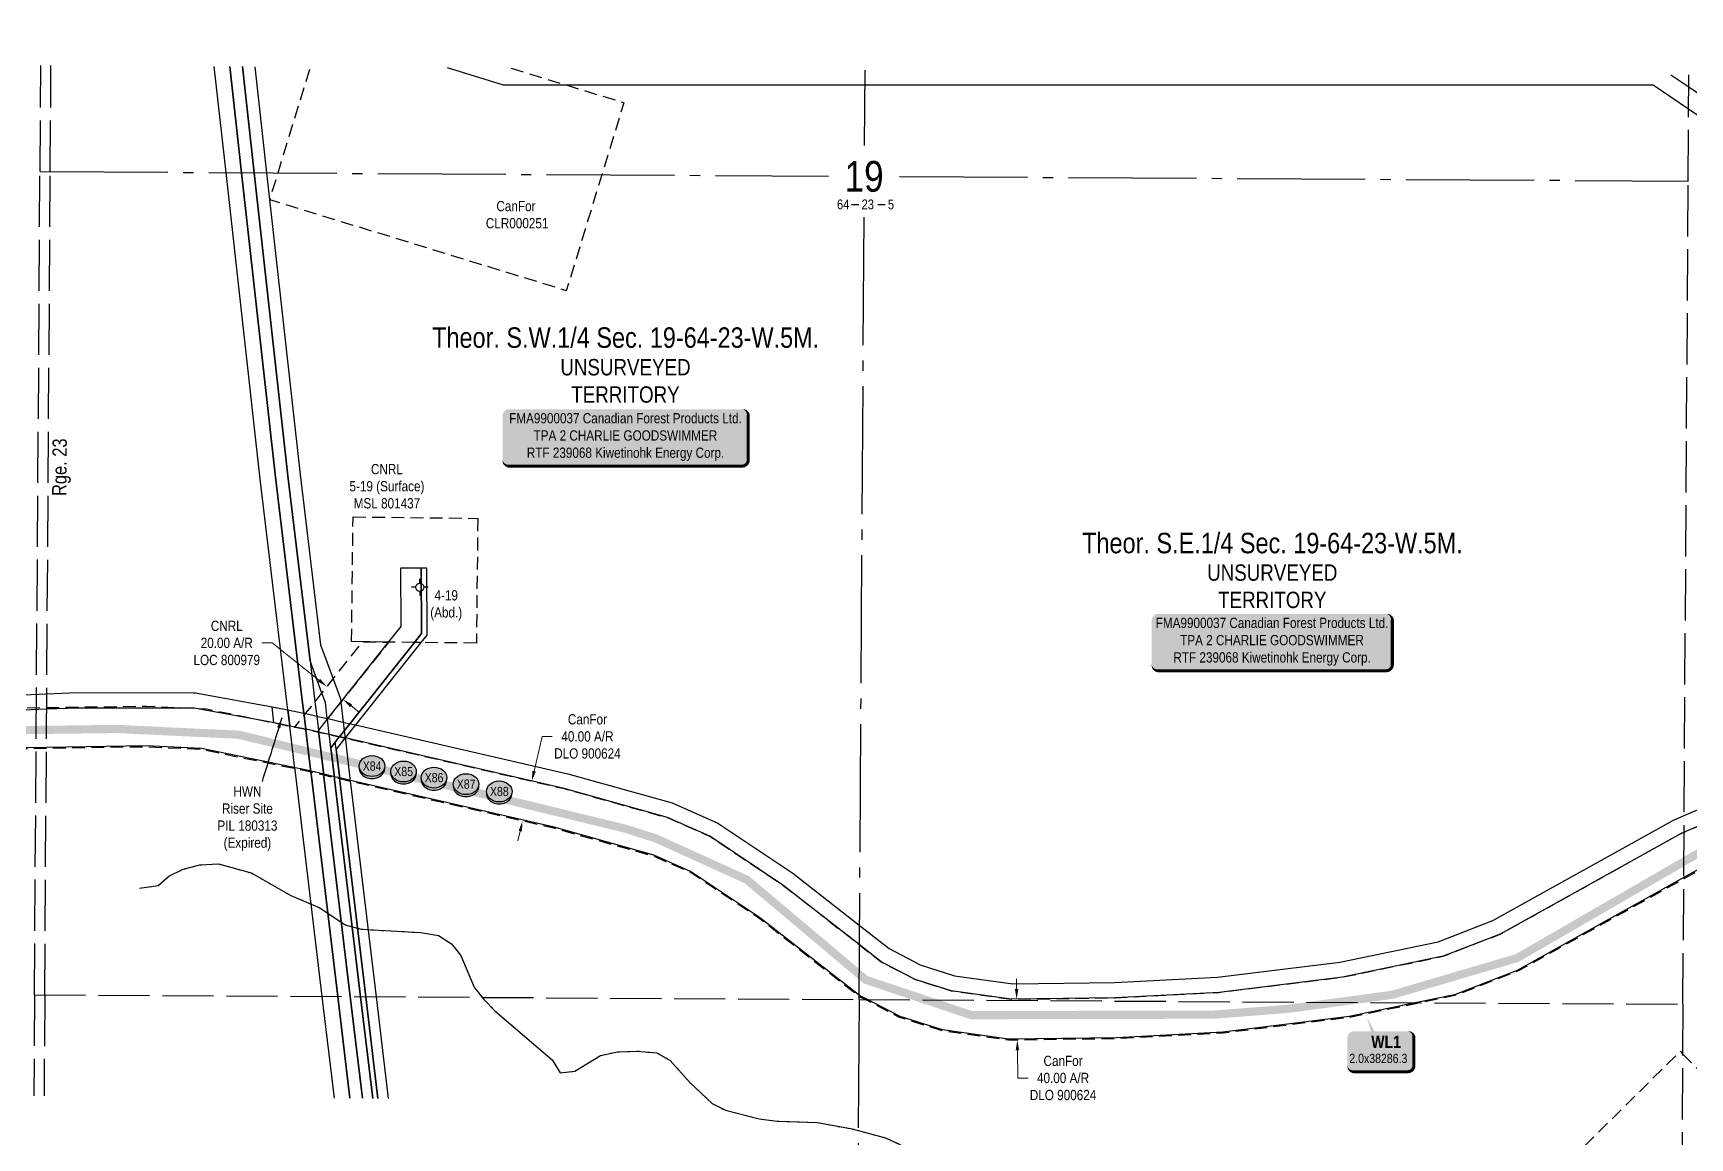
# Model space of a CAD drawing. Extents: x 456630 to 490274, y 6043290 to 6049977.
# Drawn here: x 468955 to 470573, y 6044143 to 6045222 of the extents above; entities that cross this region are included whole.
import ezdxf
from ezdxf.enums import TextEntityAlignment as Align

# ---------------------------------------------------------------- set-up
doc = ezdxf.new("R2010")
doc.units = 0
doc.header["$LTSCALE"] = 5
doc.header["$PDMODE"] = 35
doc.header["$PDSIZE"] = 5
for name, pattern in [('foc-ACCESSROAD', [3.75, 2.5, -1.25]), ('foc-QUARTERLINE', [33, 25, -3, 2, -3]), ('foc-UNSURVEYED', [12.5, 10, -2.5]), ('foc-WHEELTRACKS', [2, 0.4, -1.6])]:
    doc.linetypes.add(name, pattern=pattern)
doc.layers.get('Defpoints').update_dxf_attribs({"color": 9})
for name, color, linetype in [('10', 1, 'Continuous'), ('9', 3, 'Continuous'), ('AS-ROADS', 254, 'Continuous'), ('C-SYMBOL', 7, 'Continuous'), ('CG-NOTES', 7, 'Continuous'), ('D-TXT', 6, 'Continuous'), ('F-AR', 190, 'foc-ACCESSROAD'), ('F-RW', 190, 'Continuous'), ('F-WS', 190, 'foc-ACCESSROAD'), ('F-WS-S', 190, 'Continuous'), ('L-QSEC', 8, 'foc-QUARTERLINE'), ('L-SECLBL', 7, 'Continuous'), ('L-UNS-T', 3, 'Continuous'), ('L-USEC', 7, 'foc-UNSURVEYED'), ('P-CROSSINGS', 250, 'Continuous'), ('P-PROPOSED', 10, 'Continuous'), ('T-WATER-P3', 160, 'foc-WHEELTRACKS')]:
    doc.layers.add(name, color=color, linetype=linetype)
for name, color, linetype, lineweight in [('F-AR-T', 190, 'Continuous', 9), ('F-EZE-T', 190, 'Continuous', 9), ('F-WS-T', 190, 'Continuous', 9)]:
    doc.layers.add(name, color=color, linetype=linetype, lineweight=lineweight)
doc.styles.add('175L', font='ARIALN.TTF', dxfattribs={"height": 20})
doc.styles.add('80', font='ARIALN.TTF', dxfattribs={"height": 10})
doc.styles.add('80CG', font='ARIALN.TTF', dxfattribs={"height": 10})
doc.styles.add('80L', font='ARIALN.TTF', dxfattribs={"height": 10})
doc.styles.add('BOLD', font='ARIALNB.TTF')
doc.styles.add('Crossing', font='ARIALN.TTF', dxfattribs={"height": 10})
doc.styles.add('foc-LtypeFont', font='ARIALN.TTF', dxfattribs={"height": 7.35})
doc.styles.add('SIMPLEX', font='ARIALN.TTF')
doc.linetypes.add('foc-TOPO-flowdirection-NOLINE', pattern='A,0,[">",foc-LtypeFont,S=0.3,R=0,X=0,Y=-0.945],-20,[">",foc-LtypeFont,S=0.3,R=0,X=0,Y=-0.945],0', length=20)
doc.dimstyles.new('Compass 5 000', dxfattribs={"dimscale": 5, "dimtxt": 9, "dimasz": 2, "dimexe": 0.2, "dimexo": 0.0625, "dimgap": 0.5, "dimtad": 0, "dimtih": 1, "dimtoh": 1, "dimzin": 0, "dimdsep": 46, "dimtxsty": '80CG', "dimcen": 0.1, "dimse1": 1, "dimse2": 1, "dimclrd": 256, "dimclrt": 256, "dimaunit": 1, "dimadec": 4, "dimazin": 0, "dimtfac": 0.06, "dimtofl": 0, "dimtmove": 0, "dimatfit": 1, "dimfxl": 0.2, "dimtolj": 1, "dimtzin": 0, "dimlwd": -1, "dimarcsym": 0})

# ---------------------------------------------------------------- blocks, each defined once
blk = doc.blocks.new('L-SECLBL')
at = {"layer": '9', "color": 7}
for p, q in [((-5.1, -27.8), (-12.3, -27.8)), ((20.7, -27.8), (13.5, -27.8))]:
    blk.add_line(p, q, dxfattribs=at)
at = {"layer": '10', "color": 2, "style": 'SIMPLEX'}
blk.add_attdef('SEC', text='', height=30, dxfattribs=at).set_placement((0, 0), align=Align.MIDDLE)
at = {"layer": '10', "color": 5, "style": '80L'}
blk.add_attdef('TWP', text='', height=9.5, dxfattribs=at).set_placement((-14.4, -27.4), align=Align.MIDDLE_RIGHT)
blk.add_attdef('RGE', text='', height=9.5, dxfattribs=at).set_placement((3.6, -27.4), align=Align.MIDDLE_CENTER)
blk.add_attdef('MER', text='', height=9.5, dxfattribs=at).set_placement((23.2, -27.4), align=Align.MIDDLE_LEFT)
blk = doc.blocks.new('*D814')
at = {"layer": 'Defpoints', "color": 0, "transparency": 16777216}
for p in [(469933.6, 6044278.4), (469916.1, 6044238.1), (469934.1, 6044238.4)]:
    blk.add_point(p, dxfattribs=at)
at = {"layer": 'F-AR-T', "transparency": 16777216}
for p, q in [((469915.4, 6044288.1), (469915.2, 6044298.1)), ((469916.2, 6044228.1), (469916.6, 6044201.1)), ((469916.6, 6044201.1), (469926.6, 6044201.1))]:
    blk.add_line(p, q, dxfattribs=at)
for points in [[(469917.1, 6044288.1), (469913.7, 6044288.1), (469915.5, 6044278.1)], [(469917.9, 6044228.2), (469914.5, 6044228.1), (469916.1, 6044238.1)]]:
    blk.add_solid(points, dxfattribs=at)
at = {"layer": 'F-AR-T', "transparency": 16777216, "insert": (469960.8, 6044201.1), "char_height": 10, "attachment_point": 5, "style": '80CG'}
blk.add_mtext('\\A1;CanFor\\P40.00 A/R\\PDLO 900624', dxfattribs=at)
blk = doc.blocks.new('*D834')
at = {"layer": 'Defpoints', "color": 0, "transparency": 16777216}
for p in [(469241.7, 6044583.3), (469245.8, 6044588.5), (469261.4, 6044576.1)]:
    blk.add_point(p, dxfattribs=at)
at = {"layer": 'F-AR-T', "transparency": 16777216}
for p, q in [((469188, 6044626), (469178, 6044626)), ((469233.8, 6044589.6), (469188, 6044626)), ((469265.1, 6044564.7), (469273, 6044558.4))]:
    blk.add_line(p, q, dxfattribs=at)
for points in [[(469234.9, 6044590.9), (469232.8, 6044588.3), (469241.7, 6044583.3)], [(469266.2, 6044566), (469264.1, 6044563.4), (469257.3, 6044570.9)]]:
    blk.add_solid(points, dxfattribs=at)
at = {"layer": 'F-AR-T', "transparency": 16777216, "insert": (469143.7, 6044626), "char_height": 10, "attachment_point": 5, "style": '80CG'}
blk.add_mtext('\\A1;CNRL\\P20.00 A/R\\PLOC 800979', dxfattribs=at)
blk = doc.blocks.new('*D857')
at = {"layer": 'Defpoints', "color": 0, "transparency": 16777216}
for p in [(469441.7, 6044491), (469448.6, 6044489.5), (469439.6, 6044450.5)]:
    blk.add_point(p, dxfattribs=at)
at = {"layer": 'F-AR-T', "transparency": 16777216}
for p, q in [((469444, 6044500.8), (469451.8, 6044534.7)), ((469451.8, 6044534.7), (469461.8, 6044534.7)), ((469430.5, 6044442.3), (469428.2, 6044432.6))]:
    blk.add_line(p, q, dxfattribs=at)
for points in [[(469442.4, 6044501.2), (469445.6, 6044500.4), (469441.7, 6044491)], [(469428.9, 6044442.7), (469432.1, 6044441.9), (469432.7, 6044452.1)]]:
    blk.add_solid(points, dxfattribs=at)
at = {"layer": 'F-AR-T', "transparency": 16777216, "insert": (469496.1, 6044534.7), "char_height": 10, "attachment_point": 5, "style": '80CG'}
blk.add_mtext('\\A1;CanFor\\P40.00 A/R\\PDLO 900624', dxfattribs=at)
blk = doc.blocks.new('*U531')
h = blk.add_hatch(color=255)
edge = h.paths.add_edge_path()
edge.add_line((-114, -28.5), (114, -28.5))
edge.add_arc((114, -22.5), 6, 270, 360)
edge.add_line((120, -22.5), (120, 21))
edge.add_arc((114, 21), 6, 0, 90)
edge.add_line((114, 27), (-114, 27))
edge.add_arc((-114, 21), 6, 90, 180)
edge.add_line((-120, 21), (-120, -22.5))
edge.add_arc((-114, -22.5), 6, 180, 270)
at = {"color": 44, "flags": 128}
blk.add_lwpolyline([(-114, -28.5, 3, 3, 0), (114, -28.5, 3, 3, 0.414214), (120, -22.5, 3, 3, 0), (120, 21, 3, 0, 0.414214), (114, 27, 0, 0, 0), (-114, 27, 0, 0, 0.414214), (-120, 21, 0, 0, 0), (-120, -22.5, 0, 3, 0.414214)], format="xyseb", close=True, dxfattribs=at)
at = {"color": 44, "style": '80'}
blk.add_attdef('ENTER_TEXT_001', (-36, -5), '', height=10, dxfattribs=at)
blk = doc.blocks.new('*U360')
h = blk.add_hatch(color=255)
edge = h.paths.add_edge_path()
edge.add_line((-111.5, -28.5), (111.5, -28.5))
edge.add_arc((111.5, -22.5), 6, 270, 360)
edge.add_line((117.5, -22.5), (117.5, 21))
edge.add_arc((111.5, 21), 6, 0, 90)
edge.add_line((111.5, 27), (-111.5, 27))
edge.add_arc((-111.5, 21), 6, 90, 180)
edge.add_line((-117.5, 21), (-117.5, -22.5))
edge.add_arc((-111.5, -22.5), 6, 180, 270)
at = {"color": 44, "flags": 128}
blk.add_lwpolyline([(-111.5, -28.5, 3, 3, 0), (111.5, -28.5, 3, 3, 0.414214), (117.5, -22.5, 3, 3, 0), (117.5, 21, 3, 0, 0.414214), (111.5, 27, 0, 0, 0), (-111.5, 27, 0, 0, 0.414214), (-117.5, 21, 0, 0, 0), (-117.5, -22.5, 0, 3, 0.414214)], format="xyseb", close=True, dxfattribs=at)
at = {"color": 44, "style": '80'}
blk.add_attdef('ENTER_TEXT_001', (-36, -5), '', height=10, dxfattribs=at)
blk = doc.blocks.new('GABD')
for p, q in [((-0.81, 0), (-1.62, 0)), ((0, 0.81), (0, 1.62)), ((1.62, 0), (0.81, 0)), ((0, -0.81), (0, -1.62))]:
    blk.add_line(p, q)
blk.add_circle((0, 0), 0.8)
blk = doc.blocks.new('xing2')
h = blk.add_hatch(color=50)
h.dxf.hatch_style = 1
edge = h.paths.add_edge_path()
edge.add_ellipse((0, 0), major_axis=(-12.5, 0), ratio=0.816297, start_angle=0, end_angle=360)
h = blk.add_hatch(color=250)
h.dxf.hatch_style = 1
edge = h.paths.add_edge_path()
edge.add_ellipse((0, -2), major_axis=(-12.5, 0), ratio=0.816297, start_angle=0, end_angle=180)
edge.add_line((12.5, -2), (12.5, 0))
edge.add_ellipse((0, 0), major_axis=(-12.5, 0), ratio=0.816297, start_angle=0, end_angle=180, ccw=False)
edge.add_line((-12.5, 0), (-12.5, -2))
at = {"color": 250}
blk.add_ellipse((0, 0), major_axis=(-12.5, 0), ratio=0.816297, dxfattribs=at)
blk.add_ellipse((0, -2), major_axis=(-12.5, 0), ratio=0.816297, start_param=0, end_param=3.141593, dxfattribs=at)
at = {"color": 250, "style": 'Crossing'}
blk.add_attdef('CROSSING', text='', height=9, dxfattribs=at).set_placement((0.1, 0), align=Align.MIDDLE_CENTER)
at = {"color": 250, "style": 'Crossing', "flags": 1}
for tag, p in [('OWNER', (0.1, -12.5)), ('DESCRIPTION', (0.1, -25.8)), ('LOCATION', (0.1, -39.3)), ('DWG_REF', (0.1, -52.8))]:
    blk.add_attdef(tag, text='', height=9, dxfattribs=at).set_placement(p, align=Align.MIDDLE_CENTER)
blk = doc.blocks.new('*U1007')
h = blk.add_hatch(color=254)
edge = h.paths.add_edge_path()
edge.add_line((-26.5, -21), (26.5, -21))
edge.add_arc((26.5, -15), 6, 270, 360)
edge.add_line((32.5, -15), (32.5, 12.5))
edge.add_arc((26.5, 12.5), 6, 0, 90)
edge.add_line((26.5, 18.5), (-26.5, 18.5))
edge.add_arc((-26.5, 12.5), 6, 90, 180)
edge.add_line((-32.5, 12.5), (-32.5, -15))
edge.add_arc((-26.5, -15), 6, 180, 270)
at = {"color": 1, "true_color": 0xff1414, "flags": 128}
blk.add_lwpolyline([(-13.6, 32.1, 0, 7.5, 0), (0, 0, 0, 0, 0)], format="xyseb", dxfattribs=at)
blk.add_lwpolyline([(-26.5, -21, 3, 3, 0), (26.5, -21, 3, 3, 0.414214), (32.5, -15, 3, 3, 0), (32.5, 12.5, 3, 0, 0.414214), (26.5, 18.5, 0, 0, 0), (-26.5, 18.5, 0, 0, 0.414214), (-32.5, 12.5, 0, 0, 0), (-32.5, -15, 0, 3, 0.414214)], format="xyseb", close=True, dxfattribs=at)
at = {"color": 1, "true_color": 0xff1414}
for tag, p, height, style in [('TEMP_AREA_W1_001', (-9.2, 2.2), 12, 'BOLD'), ('ENTER_TEXT_001', (-30.7, -12.5), 9, '80')]:
    blk.add_attdef(tag, p, '', height=height, dxfattribs=dict(at, style=style))

msp = doc.modelspace()

# ---------------------------------------------------------------- linework, layer by layer
at = {"layer": 'AS-ROADS', "const_width": 7.996, "flags": 128}
msp.add_lwpolyline([(470608.339, 6044436.138), (470404.641, 6044318.366), (470282.36, 6044282.357), (470180.882, 6044268.663), (470108.042, 6044263.005), (469871.091, 6044262.498), (469768.091, 6044296.986), (469651.797, 6044394.788), (469562.8, 6044435.167), (469532.669, 6044444.741), (469155.637, 6044536.338), (469036.799, 6044542.015), (468747.263, 6044538.442)], dxfattribs=at)
at = {"layer": 'F-AR', "flags": 128}
for points in [[(478621.092, 6044349.548), (478478.515, 6044363.881), (478362.746, 6044384.204), (478329.93, 6044393.425), (478107.278, 6044479.607), (477916.36, 6044502.989), (477879.686, 6044507.481), (477818.736, 6044509.606), (477627.445, 6044505.431), (477472.128, 6044475.453), (477414.554, 6044474.469), (477344.675, 6044476.632), (477197.349, 6044487.875), (477177.416, 6044489.398), (477120.943, 6044493.726), (477090.794, 6044496.03), (477067.347, 6044497.821), (476931.804, 6044495.787), (476285.568, 6044514.147), (476263.594, 6044514.766), (476253.598, 6044515.055), (476184.533, 6044517.017), (476151.845, 6044514.824), (476146.858, 6044514.49), (476133.208, 6044513.574), (476032.723, 6044506.833), (476002.368, 6044496.973), (475983.233, 6044490.758), (475756.223, 6044417.027), (475665.822, 6044401.547), (475592.499, 6044401.002), (475492.596, 6044419.69), (475489.812, 6044420.937), (475459.723, 6044434.418), (475385.845, 6044467.518), (475271.835, 6044507.952), (475190.53, 6044519.565), (475140.274, 6044518.931), (475123.457, 6044518.717), (475120.03, 6044518.675), (475108.666, 6044518.532), (475103.701, 6044518.543), (475089.357, 6044518.611), (475078.177, 6044518.725), (474654.872, 6044522.958), (474420.659, 6044525.299), (474404.494, 6044525.461), (474228.105, 6044527.225), (473859.629, 6044527.002), (473829.468, 6044526.985), (473739.445, 6044526.93), (473720.786, 6044536.956), (473719.059, 6044536.956), (473596.1, 6044536.874), (473588.093, 6044536.868), (473585.267, 6044536.868), (473581.884, 6044536.866), (473566.879, 6044536.852), (473563.055, 6044536.854), (473425.64, 6044536.767), (473410.666, 6044536.758), (473382.176, 6044536.74), (473372.132, 6044536.733), (473362.277, 6044536.728), (473359.16, 6044536.728), (473349.102, 6044536.722), (473339.053, 6044536.715), (473318.775, 6044536.701), (473318.764, 6044550.183), (473318.752, 6044565.176), (473318.75, 6044567.17), (473329.585, 6044567.198), (473339.869, 6044567.203), (473349.892, 6044567.207), (473359.14, 6044567.218), (473359.95, 6044567.212), (473369.177, 6044567.168), (473379.225, 6044567.088), (473410.859, 6044566.901), (473425.846, 6044566.814), (473665.393, 6044566.908), (473426.485, 6044696.165), (473289.622, 6044724.346), (473288.427, 6044724.515), (473210.676, 6044704.54), (473031.893, 6044660.163), (473024.953, 6044658.567), (472896.224, 6044628.965), (472858.059, 6044617.316), (472853.502, 6044615.613), (472799.801, 6044595.556), (472763.998, 6044582.181), (472722.826, 6044566.804), (472719.17, 6044565.438), (472707.863, 6044561.214), (472689.153, 6044554.226), (472665.057, 6044545.227), (472628.903, 6044531.724), (472622.464, 6044529.33), (472337.632, 6044423.424), (472243.934, 6044388.101), (472228.075, 6044382.397), (472215.784, 6044377.976), (472197.824, 6044367.249), (472195.137, 6044365.643), (472156.147, 6044336.06), (472073.668, 6044264.387), (472012.425, 6044211.174), (471969.911, 6044184.607), (471914.649, 6044164.876), (471875.631, 6044161.023), (471870.489, 6044161.338), (471857.944, 6044162.12), (471839.134, 6044163.287), (471817.001, 6044164.671), (471676.473, 6044189.196), (471576.039, 6044212.169), (471513.903, 6044225.637), (471473.237, 6044240.445), (471435.463, 6044260.451), (471423.705, 6044268.148), (471400.932, 6044283.057), (471392.026, 6044291.315), (471266.427, 6044407.775), (471220.721, 6044445.167), (471187.953, 6044463.844), (471159.329, 6044474.129), (471122.93, 6044479.892), (471084.276, 6044480.193), (471024.179, 6044475.755), (470885.747, 6044460.646), (470874.126, 6044459.378), (470870.332, 6044458.956), (470866.419, 6044458.537), (470859.639, 6044457.797), (470839.406, 6044455.589), (470835.169, 6044455.385), (470824.936, 6044454.892), (470733.186, 6044450.467), (470694.91, 6044444.812), (470638.253, 6044428.04), (470597.494, 6044410.56), (470582.407, 6044404.089), (470567.239, 6044395.65), (470404.895, 6044305.322), (470343.586, 6044281.532), (470309.959, 6044274.564), (470240.495, 6044260.191), (470116.886, 6044244.869), (470012.927, 6044239.452), (469907.579, 6044238.011), (469842.717, 6044247.2), (469801.151, 6044260.282), (469767.298, 6044277.711), (469761.483, 6044280.705), (469761.163, 6044280.955), (469663.716, 6044357.192), (469596.473, 6044402.055), (469560.782, 6044417.701), (469463.401, 6044444.996), (469264.418, 6044490.822), (469254.03, 6044493.215), (469248.854, 6044494.407), (469238.502, 6044496.792), (469225.881, 6044499.699), (469217.246, 6044501.688), (469210.365, 6044503.096), (469194.876, 6044506.267), (469118.949, 6044521.806), (469065.086, 6044524.419), (468967.494, 6044522.957), (468937.332, 6044522.505), (468803.481, 6044520.499), (468504.324, 6044520.1), (468496.272, 6044520.09), (468481.174, 6044520.068), (468431.092, 6044520.003), (468302.71, 6044520.134), (468205.609, 6044517.541), (468195.361, 6044517.267), (468191.263, 6044517.158), (468175.739, 6044516.743), (468171.331, 6044516.492), (468168.252, 6044516.316), (468161.337, 6044516.01), (468131.964, 6044514.247), (468097.387, 6044512.275), (468061.947, 6044510.253), (468050.316, 6044509.59), (467979.021, 6044505.524), (467935.344, 6044506.423), (467891.837, 6044512.105), (467830.683, 6044531.542), (467773.431, 6044560.832), (467719.513, 6044596.312), (467712.92, 6044600.648), (467710.283, 6044602.385), (467695.329, 6044612.223), (467339.048, 6044846.69), (467309.027, 6044866.446), (467064.989, 6045027.043), (466952.716, 6045102.247), (466572.241, 6045357.139), (466507.607, 6045398.502), (466331.346, 6045511.299), (466278.656, 6045536.106), (466222.446, 6045553.646), (466103.725, 6045576.987), (465963.32, 6045599.278), (465882.57, 6045605.772), (465714.057, 6045611.446), (465683.904, 6045612.462), (465583.938, 6045615.831), (465572.855, 6045616.202), (465522.515, 6045616.962), (464878.86, 6045626.698), (464515.072, 6045632.199), (464083.839, 6045636.725), (464053.681, 6045637.041), (463317.021, 6045644.773), (463248.594, 6045645.864), (462453.591, 6045658.536), (462442.182, 6045658.718), (462423.435, 6045659.064), (461913.94, 6045668.471), (461810.044, 6045675.483), (461618.706, 6045709.221), (461526.237, 6045725.525), (461466.342, 6045739.834), (461409.108, 6045767.309), (461352.309, 6045802.76), (461318.979, 6045829.528), (461231.779, 6045914.809), (461190.519, 6045951.291), (461156.109, 6045981.721), (461099.872, 6046031.463), (461077.963, 6046047.301), (461026.312, 6046078.007), (460898.663, 6046141.95), (460827.602, 6046175.645), (460807.496, 6046185.179), (460797.552, 6046188.691), (460249.033, 6046382.434), (460148.582, 6046414.806), (460099.588, 6046423.64), (460050.359, 6046428.709), (459994.562, 6046429.056), (459773.875, 6046430.428), (459729.022, 6046432.585), (459685.854, 6046444.031), (459646.574, 6046465.313), (459625.177, 6046483.098), (459622.176, 6046485.592), (459611.502, 6046494.361), (459606.812, 6046498.362), (459607.56, 6046498.982), (459622.127, 6046511.008), (459637.195, 6046525.102), (459641.888, 6046521.194), (459652.559, 6046512.324), (459655.336, 6046510.016), (459669.091, 6046498.583), (459700.708, 6046481.454), (459707.368, 6046479.688), (459735.175, 6046472.34), (459774.96, 6046470.4), (459823.646, 6046470.097), (459925.381, 6046469.465), (459932.458, 6046469.421), (459936.768, 6046469.394), (459942.957, 6046469.356), (459994.91, 6046469.033), (460052.536, 6046468.675), (460105.19, 6046463.254), (460157.155, 6046453.884), (460158.304, 6046453.677), (460261.824, 6046420.316), (460797.913, 6046230.963), (460822.759, 6046222.187), (460827.977, 6046219.713), (460916.183, 6046177.888), (461045.505, 6046113.108), (461099.932, 6046080.751), (461124.886, 6046062.712), (461216.997, 6045981.245), (461251.406, 6045950.816), (461259.016, 6045944.093), (461345.536, 6045859.476), (461375.492, 6045835.418), (461428.401, 6045802.394), (461479.79, 6045777.726), (461534.36, 6045764.688), (461619.044, 6045749.756), (461814.875, 6045715.227), (461915.656, 6045708.426), (462423.761, 6045699.044), (462442.87, 6045698.692), (462453.917, 6045698.515), (463248.913, 6045685.843), (463317.549, 6045684.749), (463702.444, 6045680.703), (463732.663, 6045680.385), (464053.993, 6045677.019), (464084.151, 6045676.703), (464515.596, 6045672.175), (464879.165, 6045666.676), (465143.009, 6045662.68), (465152.923, 6045662.53), (465153.331, 6045662.524), (465182.584, 6045662.08), (465183.003, 6045662.073), (465573.803, 6045656.171), (465684.201, 6045652.454), (465714.354, 6045651.439), (465884.808, 6045645.7), (465933.897, 6045641.752), (465954.122, 6045640.125), (465968.064, 6045639.004), (466110.718, 6045616.357), (466232.285, 6045592.456), (466293.194, 6045573.45), (466350.716, 6045546.368), (466507.95, 6045445.747), (466594.144, 6045390.588), (466745.816, 6045288.977), (466762.721, 6045277.652), (467025.394, 6045101.681), (467087.104, 6045060.349), (467309.365, 6044914.084), (467339.385, 6044894.327), (467728.301, 6044638.386), (467743.255, 6044628.546), (467745.892, 6044626.81), (467752.485, 6044622.473), (467793.584, 6044595.429), (467845.945, 6044568.641), (467900.55, 6044551.287), (467938.354, 6044546.349), (467978.293, 6044545.527), (468024.119, 6044548.14), (468035.75, 6044548.803), (468071.187, 6044550.825), (468112.757, 6044553.196), (468131.041, 6044554.239), (468132.24, 6044554.307), (468153.563, 6044555.523), (468157.43, 6044555.828), (468161.336, 6044556.263), (468167.473, 6044556.317), (468171.313, 6044556.536), (468174.345, 6044556.709), (468303.293, 6044560.119), (468430.81, 6044559.982), (468465.902, 6044560.029), (468485.905, 6044560.056), (468487.2, 6044560.057), (468502.551, 6044560.077), (468510.737, 6044560.088), (468803.155, 6044560.478), (468937.6, 6044562.493), (468967.763, 6044562.945), (469065.756, 6044564.413), (469123.955, 6044561.589), (469189.86, 6044548.101), (469205.381, 6044544.699), (469210.287, 6044543.92), (469220.837, 6044541.761), (469225.742, 6044540.757), (469232.158, 6044539.28), (469233.443, 6044538.984), (469243.805, 6044536.597), (469253.746, 6044534.307), (469259.321, 6044533.224), (469473.288, 6044483.745), (469574.269, 6044455.441), (469615.74, 6044437.26), (469687.161, 6044389.61), (469761.493, 6044331.457), (469783.141, 6044314.521), (469816.413, 6044297.391), (469851.582, 6044286.323), (469910.125, 6044278.03), (470011.614, 6044279.417), (470113.383, 6044284.719), (470233.973, 6044299.668), (470332.224, 6044320.007), (470387.864, 6044341.598), (470564.763, 6044440.023), (470567.529, 6044441.21), (470597.772, 6044454.18), (470624.653, 6044465.708), (470686.271, 6044483.949), (470729.292, 6044490.305), (470808.667, 6044494.132), (470830.849, 6044495.202), (470836.271, 6044495.464), (470841.127, 6044495.993), (470865.943, 6044498.701), (470872.415, 6044499.407), (470876.603, 6044499.853), (470880.122, 6044500.249), (470892.012, 6044501.546), (470961.785, 6044509.162), (471020.537, 6044515.574), (471082.957, 6044520.184), (471126.231, 6044519.847), (471156.853, 6044514.998), (471169.302, 6044513.026), (471204.737, 6044500.296), (471243.436, 6044478.237), (471292.701, 6044437.934), (471392.362, 6044345.525), (471425.647, 6044314.663), (471455.812, 6044294.914), (471489.51, 6044277.067), (471515.465, 6044267.611), (471525.028, 6044264.134), (471584.217, 6044251.304), (471683.929, 6044228.508), (471687.731, 6044227.838), (471821.254, 6044204.513), (471821.823, 6044204.425), (471834.497, 6044203.636), (471836.144, 6044203.534), (471838.021, 6044203.415), (471849.462, 6044202.702), (471874.97, 6044201.134), (471905.821, 6044204.176), (471952.393, 6044220.804), (471988.57, 6044243.411), (472013.114, 6044264.733), (472130.92, 6044367.104), (472173.652, 6044399.527), (472198.095, 6044412.291), (472228.331, 6044424.911), (472229.428, 6044425.37), (472324.11, 6044461.047), (472388.795, 6044485.098), (472520.129, 6044533.932), (472525.69, 6044535.998), (472542.901, 6044542.398), (472562.284, 6044549.453), (472585.909, 6044558.391), (472592.401, 6044560.623), (472615.177, 6044569.274), (472636.706, 6044577.314), (472672.536, 6044590.696), (472726.218, 6044610.747), (472845.216, 6044655.196), (472885.896, 6044667.613), (473022.597, 6044699.048), (473025.193, 6044699.692), (473200.886, 6044743.302), (473287.425, 6044765.536), (473440.117, 6044734.159), (473749.357, 6044566.947), (473829.694, 6044566.989), (473859.855, 6044567.008), (474228.29, 6044567.23), (474351.252, 6044566), (474378.468, 6044565.729), (474421.057, 6044565.307), (474437.185, 6044565.147), (474655.091, 6044562.999), (475108.206, 6044558.523), (475109.282, 6044558.532), (475128.812, 6044558.79), (475140.12, 6044558.934), (475143.548, 6044558.974), (475192.998, 6044559.606), (475281.483, 6044546.949), (475400.705, 6044504.667), (475459.954, 6044478.12), (475490.043, 6044464.638), (475504.583, 6044458.123), (475596.033, 6044441.011), (475662.25, 6044441.498), (475746.6, 6044455.938), (476025.056, 6044546.381), (476143.581, 6044554.353), (476148.588, 6044554.56), (476183.806, 6044557.031), (476237.789, 6044555.497), (476254.302, 6044555.031), (476261.439, 6044554.83), (476264.299, 6044554.745), (476285.771, 6044554.135), (476932.029, 6044535.774), (477068.574, 6044537.823), (477090.991, 6044536.11), (477121.14, 6044533.807), (477346.82, 6044516.564), (477414.833, 6044514.458), (477467.959, 6044515.367), (477623.19, 6044545.329), (477819.006, 6044549.6), (477882.821, 6044547.375), (477916.551, 6044543.243), (478117.075, 6044518.685), (478342.582, 6044431.397), (478371.608, 6044423.243), (478483.871, 6044403.53), (478621.276, 6044389.711), (478721.231, 6044379.659), (478751.377, 6044376.627), (478768.899, 6044374.865), (478791.642, 6044372.578), (478854.731, 6044366.233), (478874.651, 6044364.23), (478885.291, 6044363.16), (479004.406, 6044356.061), (479140.348, 6044352.497), (479558.865, 6044342.117), (479612.893, 6044340.778), (479672.061, 6044342.524), (479689.77, 6044345.374), (479770.264, 6044365.909), (479813.311, 6044369.957), (480063.807, 6044376.297), (480151.821, 6044376.347), (480182.946, 6044374.913), (480325.53, 6044362.206), (480376.657, 6044355.979), (480406.792, 6044352.31), (480509.807, 6044339.764), (480578.638, 6044322.967), (480600.272, 6044317.688), (480638.741, 6044308.3), (480737.668, 6044288.18), (481062.958, 6044272.039), (481204.483, 6044271.574), (481280.09, 6044271.327), (481364.367, 6044266.574), (481442.53, 6044258.117), (481484.966, 6044250.167), (481555.391, 6044228.185), (481555.91, 6044228.183), (481593.815, 6044206.251), (481646.101, 6044168.302), (481648.653, 6044166.451), (481657.792, 6044158.206), (481696.172, 6044123.583), (481727.64, 6044089.09), (482010.045, 6043739.915), (482028.593, 6043716.982), (482040.023, 6043704.382), (482097.181, 6043641.376), (482115.018, 6043627.031), (482135.339, 6043616.067), (482153.966, 6043609.216), (482229.233, 6043592.415), (482339.45, 6043555.479), (482480.921, 6043467.375), (482499.516, 6043458.773), (482521.342, 6043453.843), (482549.792, 6043450.415), (482586.522, 6043456.583), (482603.961, 6043469.752), (482693.853, 6043494.144), (482723.7, 6043502.26), (482746.685, 6043508.51), (482773.469, 6043515.794), (482828.589, 6043535.772), (482828.476, 6043505.794), (482828.448, 6043498.554), (482828.428, 6043493.191), (482784.747, 6043477.417), (482705.632, 6043455.865), (482621.885, 6043433.129), (482604.906, 6043420.336), (482603.783, 6043419.467), (482550.632, 6043409.949), (482514.823, 6043414.307), (482486.575, 6043420.761), (482461.888, 6043432.13), (482446.114, 6043441.952), (482415.732, 6043460.874), (482322.297, 6043519.062), (482218.497, 6043553.849), (482142.661, 6043570.777), (482118.864, 6043579.529), (482092.814, 6043593.584), (482069.68, 6043612.189), (482039.72, 6043645.214), (482009.729, 6043678.273), (481998.221, 6043690.959), (481697.304, 6044063.024), (481667.948, 6044095.201), (481623.45, 6044135.343), (481572.053, 6044172.647), (481551.532, 6044184.438), (481539.804, 6044191.177), (481488.146, 6044207.295), (481475.299, 6044211.304), (481461.236, 6044213.938), (481436.691, 6044218.537), (481395.239, 6044223.022), (481384.429, 6044224.191), (481381.768, 6044224.479), (481377.255, 6044224.967), (481366.192, 6044226.164), (481361.09, 6044226.716), (481319.661, 6044229.049), (481278.899, 6044231.351), (481204.246, 6044231.596), (481061.901, 6044232.063), (480732.664, 6044248.399), (480629.721, 6044269.348), (480502.626, 6044300.363), (480406.52, 6044312.068), (480376.385, 6044315.738), (480321.338, 6044322.443), (480180.63, 6044334.982), (480151.551, 6044336.383), (480063.699, 6044336.307), (479815.617, 6044330.018), (479777.119, 6044326.397), (479697.904, 6044306.189), (479675.843, 6044302.639), (479612.987, 6044300.784), (479558.639, 6044302.131), (479138.661, 6044312.547), (479002.25, 6044316.139), (478882.489, 6044323.268), (478872.291, 6044324.294), (478852.372, 6044326.296), (478751.193, 6044336.468), (478721.047, 6044339.499)], [(469233.244, 6044540.644), (469232.158, 6044539.28), (469225.742, 6044540.757), (469220.837, 6044541.761), (469210.287, 6044543.92), (469219.231, 6044555.158), (469220.709, 6044557.015), (469226.36, 6044564.115), (469229.897, 6044568.559), (469236.698, 6044577.106), (469239.493, 6044580.619), (469247.614, 6044590.824), (469276.52, 6044627.146), (469301.844, 6044626.845), (469255.144, 6044568.164), (469242.377, 6044552.12), (469242.011, 6044551.66), (469233.244, 6044540.644)]]:
    msp.add_lwpolyline(points, close=True, dxfattribs=at)
at = {"layer": 'F-RW'}
for points in [[(469248.926, 6044181.511), (469237.025, 6044280.758), (469210.482, 6044502.116), (469210.365, 6044503.096), (469205.381, 6044544.699), (469203.474, 6044560.565), (469202.524, 6044568.49), (469176.431, 6044786.094), (469143.096, 6045085.373), (469131.549, 6045189.082)], [(469146.649, 6045188.997), (469158.2, 6045085.285), (469191.333, 6044787.817), (469217.431, 6044570.169), (469218.966, 6044557.371), (469219.231, 6044555.159), (469220.837, 6044541.761), (469220.96, 6044540.735), (469225.881, 6044499.699), (469226.048, 6044498.309), (469252.144, 6044280.67), (469264.048, 6044181.4)], [(469264.048, 6044181.4), (469252.144, 6044280.67), (469226.048, 6044498.309), (469225.881, 6044499.699), (469220.96, 6044540.735), (469220.837, 6044541.761), (469219.231, 6044555.159), (469218.966, 6044557.371), (469217.431, 6044570.169), (469191.333, 6044787.817), (469158.2, 6045085.285), (469146.649, 6045188.997)], [(469291.443, 6044181.199), (469279.535, 6044280.51), (469254.246, 6044491.409), (469254.03, 6044493.215), (469250.547, 6044522.263), (469249.712, 6044529.237), (469245.337, 6044523.74), (469243.983, 6044535.103), (469243.805, 6044536.597), (469242.011, 6044551.66), (469241.945, 6044552.219), (469240.069, 6044567.967), (469236.698, 6044577.106), (469225.102, 6044608.545), (469203.438, 6044789.214), (469170.485, 6045085.213), (469158.94, 6045188.927)], [(469158.94, 6045188.927), (469170.485, 6045085.213), (469203.438, 6044789.214), (469225.102, 6044608.545), (469229.897, 6044568.559), (469231.57, 6044554.6), (469233.244, 6044540.644), (469233.443, 6044538.984), (469233.604, 6044537.643), (469238.502, 6044496.792), (469238.691, 6044495.214), (469264.426, 6044280.598), (469276.331, 6044181.31)], [(469171.021, 6045188.859), (469182.567, 6045085.143), (469215.356, 6044790.652), (469235.345, 6044624.064), (469247.614, 6044590.824), (469254.744, 6044571.509), (469255.144, 6044568.164), (469257.485, 6044548.652), (469258.491, 6044540.269), (469259.321, 6044533.224), (469259.567, 6044531.291), (469264.418, 6044490.822), (469264.653, 6044488.864), (469289.637, 6044280.452), (469301.545, 6044181.124)], [(472229.267, 6044580.935), (472199.104, 6044580.374), (472139.15, 6044579.26), (471393.796, 6044577.415), (470896.462, 6044576.18), (470883.622, 6044576.148), (470881.304, 6044576.143), (470852.826, 6044576.074), (470842.663, 6044576.05), (470824.464, 6044576.005), (470827.099, 6044593.999), (470877.534, 6044939.87), (470676.33, 6045076.519), (470602.053, 6045126.969), (470572.022, 6045147.365), (470537.444, 6045170.849), (469766.985, 6045170.86), (469414.023, 6045170.866), (469359.444, 6045187.79)], [(470554.499, 6045181.011), (470572.16, 6045169.016), (470602.191, 6045148.62), (470708.623, 6045076.331), (470880.43, 6044959.647), (470896.967, 6044948.416), (470845.285, 6044594.031), (470855.448, 6044594.051), (470883.93, 6044594.103), (470886.242, 6044594.108), (470899.05, 6044594.118), (471393.907, 6044595.375), (472139.252, 6044597.249), (472199.212, 6044598.363), (472229.376, 6044598.924)], [(469276.331, 6044181.31), (469264.426, 6044280.598), (469238.691, 6044495.214), (469238.502, 6044496.792), (469233.604, 6044537.643), (469233.443, 6044538.984), (469233.244, 6044540.644), (469242.011, 6044551.66), (469242.377, 6044552.12), (469255.144, 6044568.164), (469301.844, 6044626.845), (469314.075, 6044642.214), (469313.714, 6044699.331), (469333.703, 6044699.455), (469334.11, 6044635.288), (469327.153, 6044626.546), (469263.977, 6044547.162), (469258.491, 6044540.269), (469253.746, 6044534.307), (469252.685, 6044532.975), (469249.712, 6044529.237), (469245.337, 6044523.74), (469248.854, 6044494.407), (469249.062, 6044492.678), (469274.498, 6044280.539), (469286.406, 6044181.236)], [(469286.406, 6044181.236), (469274.498, 6044280.539), (469249.062, 6044492.678), (469248.854, 6044494.407), (469245.337, 6044523.74), (469249.712, 6044529.237), (469252.685, 6044532.975), (469253.746, 6044534.307), (469258.491, 6044540.269), (469263.977, 6044547.162), (469327.153, 6044626.546), (469334.11, 6044635.288), (469333.703, 6044699.455), (469338.7, 6044699.485), (469339.118, 6044633.557), (469333.479, 6044626.471), (469269.377, 6044545.923), (469259.321, 6044533.224), (469258.031, 6044531.667), (469250.547, 6044522.263), (469254.03, 6044493.215), (469254.246, 6044491.409), (469279.535, 6044280.51), (469291.443, 6044181.199)], [(468937.684, 6044574.919), (468967.852, 6044576.202), (468997.822, 6044577.478), (469111.18, 6044577.395), (469113.253, 6044577.16), (469187.987, 6044563.715), (469203.438, 6044560.647), (469205.373, 6044544.75), (469189.859, 6044548.089), (469184.99, 6044549.081), (469112.017, 6044562.168), (469109.952, 6044562.359), (468998.145, 6044562.486), (468967.751, 6044561.192), (468937.583, 6044559.909)], [(470597.772, 6044454.18), (470567.529, 6044441.21), (470564.763, 6044440.023), (470387.864, 6044341.598), (470332.224, 6044320.007), (470233.973, 6044299.668), (470113.383, 6044284.719), (470011.614, 6044279.417), (469910.125, 6044278.03), (469851.582, 6044286.323), (469816.413, 6044297.391), (469783.141, 6044314.521), (469761.493, 6044331.457), (469687.161, 6044389.61), (469615.74, 6044437.26), (469574.269, 6044455.441), (469473.288, 6044483.745), (469259.321, 6044533.224), (469253.746, 6044534.307), (469243.805, 6044536.597), (469233.443, 6044538.984), (469232.158, 6044539.28), (469225.742, 6044540.757), (469220.837, 6044541.761), (469210.287, 6044543.92), (469205.381, 6044544.699), (469189.86, 6044548.101), (469187.987, 6044563.714), (469203.474, 6044560.565), (469218.966, 6044557.371), (469220.709, 6044557.015), (469223.845, 6044556.373), (469231.57, 6044554.6), (469241.945, 6044552.219), (469242.377, 6044552.12), (469257.485, 6044548.652), (469263.977, 6044547.162), (469269.377, 6044545.923), (469476.82, 6044498.322), (469578.92, 6044469.714), (469623.636, 6044450.087), (469696.777, 6044401.134), (469761.617, 6044350.403), (469790.853, 6044327.529), (469821.032, 6044311.722), (469854.894, 6044300.942), (469854.894, 6044300.942), (469911.824, 6044293.012), (470011.271, 6044294.412), (470111.816, 6044299.653), (470231.102, 6044314.391), (470327.185, 6044334.233), (470380.851, 6044354.858), (470557.371, 6044453.067), (470567.633, 6044457.496), (470597.876, 6044470.552)]]:
    msp.add_lwpolyline(points, dxfattribs=at)
at = {"layer": 'F-WS', "flags": 128}
msp.add_lwpolyline([(469421.444, 6045187.438), (469531.711, 6045153.658), (469510.143, 6045083.249), (469475.467, 6044970.062), (469185.728, 6045058.822), (469193.773, 6045085.078), (469225.47, 6045188.55)], dxfattribs=at)
at = {"layer": 'F-WS'}
for points in [[(469388.996, 6044747.725), (469387.565, 6044625.829), (469333.479, 6044626.471), (469327.153, 6044626.546), (469301.844, 6044626.845), (469276.52, 6044627.146), (469265.637, 6044627.275), (469267.067, 6044749.171), (469388.996, 6044747.725)], [(469203.477, 6044560.541), (469205.368, 6044544.771), (469189.86, 6044548.101), (469187.987, 6044563.714), (469203.477, 6044560.541)]]:
    msp.add_lwpolyline(points, close=True, dxfattribs=at)
msp.add_lwpolyline([(470595.169, 6044047.554), (470564.834, 6044017.565), (470562.514, 6044015.272), (470457.169, 6044121.837), (470563.733, 6044227.182), (470566.152, 6044224.736), (470596.104, 6044194.437)], dxfattribs=at)
at = {"layer": 'L-QSEC'}
for p, q in [((469767.081, 6045185.478), (469766.599, 6045111.773)), ((468961.243, 6045086.416), (469731.791, 6045081.973)), ((469801.072, 6045081.574), (470571.575, 6045077.131)), ((469766.141, 6045041.774), (469761.142, 6044277.746)), ((469761.553, 6044277.332), (469756.492, 6043503.685))]:
    msp.add_line(p, q, dxfattribs=at)
at = {"layer": 'L-USEC'}
for p, q in [((468961.243, 6045086.416), (468961.939, 6045190.045)), ((468971.283, 6045086.349), (468971.979, 6045189.988)), ((470571.575, 6045077.131), (470572.236, 6045180.911)), ((468955.838, 6044282.377), (468961.243, 6045086.416)), ((468965.877, 6044282.31), (468971.283, 6045086.348)), ((470566.46, 6044273.099), (470571.575, 6045077.131)), ((468955.838, 6044282.377), (468955.174, 6044183.671)), ((468955.838, 6044282.396), (469761.142, 6044277.746)), ((468965.877, 6044282.31), (468965.214, 6044183.597)), ((469761.142, 6044277.746), (470566.46, 6044273.099)), ((470566.46, 6044273.099), (470561.344, 6043469.066))]:
    msp.add_line(p, q, dxfattribs=at)
at = {"layer": 'P-PROPOSED', "flags": 128}
msp.add_lwpolyline([(470581.966, 6044404.988), (470566.753, 6044396.524), (470404.469, 6044306.229), (470343.302, 6044282.495), (470309.756, 6044275.543), (470240.332, 6044261.178), (470116.799, 6044245.865), (470012.895, 6044240.452), (469907.643, 6044239.012), (469842.939, 6044248.179), (469801.533, 6044261.21), (469767.756, 6044278.6), (469762.024, 6044281.551), (469761.779, 6044281.743), (469664.302, 6044358.003), (469596.955, 6044402.936), (469561.119, 6044418.645), (469463.648, 6044445.965), (469264.643, 6044491.797), (469254.254, 6044494.189), (469249.079, 6044495.382), (469238.726, 6044497.766), (469226.105, 6044500.673), (469217.459, 6044502.665), (469210.566, 6044504.076), (469195.077, 6044507.246), (469119.074, 6044522.801), (469065.103, 6044525.419), (468967.479, 6044523.957), (468937.317, 6044523.505)], dxfattribs=at)
at = {"layer": 'T-WATER-P3'}
msp.add_lwpolyline([(469058.333, 6044386.638), (469076.76, 6044389.077), (469087.246, 6044398.284), (469100.98, 6044404.976), (469117.482, 6044409.272), (469135.732, 6044410.21), (469167.573, 6044401.454), (469206.228, 6044379.507), (469234.535, 6044367.202), (469259.248, 6044350.806), (469275.048, 6044346.517), (469332.875, 6044343.098), (469350.593, 6044340.315), (469363.22, 6044332.118), (469372.431, 6044320.672), (469385.349, 6044289.727), (469394.982, 6044277.743), (469405.754, 6044266.841), (469461.579, 6044218.819), (469469.533, 6044206.17), (469483.759, 6044207.761), (469508.941, 6044223.121), (469525.445, 6044226.757), (469544.716, 6044227.399), (469564.053, 6044225.638), (469576.977, 6044218.282), (469596.6, 6044196.355), (469618.079, 6044176.232), (469630.943, 6044169.716), (469663.924, 6044161.263), (469681.461, 6044158.898), (469721.031, 6044157.541), (469754.727, 6044151.309), (469787.348, 6044142.675), (469801.353, 6044136.283)], dxfattribs=at)
at = {"layer": 'T-WATER-P3', "linetype": 'foc-TOPO-flowdirection-NOLINE', "flags": 128}
msp.add_lwpolyline([(469058.333, 6044386.638), (469076.76, 6044389.077), (469087.246, 6044398.284), (469100.98, 6044404.976), (469117.482, 6044409.272), (469135.732, 6044410.21), (469167.573, 6044401.454), (469206.228, 6044379.507), (469234.535, 6044367.202), (469259.248, 6044350.806), (469275.048, 6044346.517), (469332.875, 6044343.098), (469350.593, 6044340.315), (469363.22, 6044332.118), (469372.431, 6044320.672), (469385.349, 6044289.727), (469394.982, 6044277.743), (469405.754, 6044266.841), (469461.579, 6044218.819), (469469.533, 6044206.17), (469483.759, 6044207.761), (469508.941, 6044223.121), (469525.445, 6044226.757), (469544.716, 6044227.399), (469564.053, 6044225.638), (469576.977, 6044218.282), (469596.6, 6044196.355), (469618.079, 6044176.232), (469630.943, 6044169.716), (469663.924, 6044161.263), (469681.461, 6044158.898), (469721.031, 6044157.541), (469754.727, 6044151.309), (469787.348, 6044142.675), (469801.353, 6044136.283), (469813.319, 6044127.603), (469834.019, 6044107.239), (469861.352, 6044073.502), (469892.585, 6044041.696), (469901.198, 6044029.048), (469912.087, 6044019.408), (469929.09, 6044014.942), (469948.001, 6044015.582), (469965.837, 6044013.939), (470012.107, 6043995.668), (470045.088, 6043987.635), (470083.823, 6043983.034), (470113.633, 6043970.193), (470125.302, 6043961.094), (470143.604, 6043938.383), (470208.458, 6043880.656), (470236.827, 6043867.33), (470273.626, 6043842.678), (470288.65, 6043836.587), (470306.368, 6043833.864), (470320.189, 6043828.49), (470355.972, 6043801.915), (470376.492, 6043781.791), (470406.636, 6043752.802), (470438.417, 6043744.046), (470451.404, 6043736.45), (470460.854, 6043725.966), (470472.217, 6043718.006), (470485.682, 6043711.492), (470529.971, 6043693.939), (470595.565, 6043680.392), (470611.908, 6043675.443), (470703.542, 6043642.624), (470758.359, 6043615.91), (470770.804, 6043608.552), (470778.757, 6043596.384), (470799.034, 6043576.858), (470806.328, 6043563.729), (470834.264, 6043528.973), (470845.273, 6043519.453), (470874.842, 6043506.429), (470915.151, 6043485.857), (470915.758, 6043485.404), (470927.196, 6043476.877), (470965.449, 6043471.508), (470967.285, 6043471.25), (470973.45, 6043470.383)], dxfattribs=at)

# ---------------------------------------------------------------- block references
at = {"layer": 'CG-NOTES', "xscale": 0.9989510452182897, "yscale": 0.9989510452182897, "zscale": 0.9989510452182897}
msp.add_blockref('*U1007', (470271.147, 6044228.238), dxfattribs=at).add_auto_attribs({'TEMP_AREA_W1_001': 'WL1', 'ENTER_TEXT_001': '2.0x38286.3'})
at = {"layer": 'F-EZE-T'}
ref = msp.add_blockref('*U531', (469533.262, 6044827.287), dxfattribs=at)
ref.add_attrib('ENTER_TEXT_001', 'FMA9900037 Canadian Forest Products Ltd.', (469419.595, 6044840.512), dxfattribs={"layer": '0', "color": 44, "height": 10, "style": '80'})
ref.add_attrib('ENTER_TEXT_002', 'TPA 2 CHARLIE GOODSWIMMER', (469443.453, 6044823.668), dxfattribs={"layer": '0', "color": 44, "height": 10, "style": '80'})
ref.add_attrib('ENTER_TEXT_003', 'RTF 239068 Kiwetinohk Energy Corp.', (469436.846, 6044806.824), dxfattribs={"layer": '0', "color": 44, "height": 10, "style": '80'})
ref = msp.add_blockref('*U360', (470164.992, 6044627.388), dxfattribs=at)
ref.add_attrib('ENTER_TEXT_001', 'FMA9900037 Canadian Forest Products Ltd.', (470051.325, 6044640.614), dxfattribs={"layer": '0', "color": 44, "height": 10, "style": '80'})
ref.add_attrib('ENTER_TEXT_002', 'TPA 2 CHARLIE GOODSWIMMER', (470075.183, 6044623.77), dxfattribs={"layer": '0', "color": 44, "height": 10, "style": '80'})
ref.add_attrib('ENTER_TEXT_003', 'RTF 239068 Kiwetinohk Energy Corp.', (470068.576, 6044606.926), dxfattribs={"layer": '0', "color": 44, "height": 10, "style": '80'})
at = {"layer": 'F-WS-S', "xscale": 5, "yscale": 5, "zscale": 5}
msp.add_blockref('GABD', (469332.38, 6044680.395), dxfattribs=at)
at = {"layer": 'L-SECLBL'}
msp.add_blockref('L-SECLBL', (469766.402, 6045081.773), dxfattribs=at).add_auto_attribs({'SEC': '19', 'TWP': '64', 'RGE': '23', 'MER': '5'})
at = {"layer": 'P-CROSSINGS', "color": 6}
for p, values in [((469285.597, 6044505.792), {'CROSSING': 'X84'}), ((469316.412, 6044500.514), {'CROSSING': 'X85'}), ((469346.141, 6044494.454), {'CROSSING': 'X86'}), ((469377.512, 6044488.147), {'CROSSING': 'X87'}), ((469409.914, 6044480.993), {'CROSSING': 'X88'})]:
    msp.add_blockref('xing2', p, dxfattribs=at).add_auto_attribs(values)

# ---------------------------------------------------------------- texts
at = {"layer": 'C-SYMBOL', "color": 3, "style": '175L'}
for s, p in [('Theor. S.W.1/4 Sec. 19-64-23-W.5M.', (469533.452, 6044908.27)), ('Theor. S.E.1/4 Sec. 19-64-23-W.5M.', (470165.344, 6044707.598))]:
    msp.add_text(s, height=20, dxfattribs=at).set_placement(p, align=Align.BOTTOM_CENTER)
at = {"layer": 'D-TXT', "insert": (468973.028, 6044769.642), "char_height": 14, "attachment_point": 1, "rotation": 89.491034, "style": '80L'}
msp.add_mtext_dynamic_manual_height_columns('Rge. 23', width=63.86109, gutter_width=47.5, heights=[0], dxfattribs=at)
at = {"layer": 'F-WS-T', "insert": (469395.747, 6045057.665), "char_height": 10, "attachment_point": 1, "style": '80L'}
msp.add_mtext_dynamic_manual_height_columns('\\pi11.431;CanFor\\P\\pi1.1005;CLR000251', width=60.66617, gutter_width=50, heights=[0], dxfattribs=at)
at = {"layer": 'F-WS-T', "char_height": 10, "attachment_point": 5, "style": '80CG'}
for s, insert, width in [('\\A1;CNRL\\P5-19 (Surface)\\PMSL 801437', (469300.205, 6044779.019), 72.62387), ('\\A1;4-19\\P(Abd.)', (469358.118, 6044662.734), 30.59795), ('\\A1;HWN\\PRiser Site\\PPIL 180313\\P(Expired)', (469163.893, 6044454.472), 72.62387)]:
    msp.add_mtext(s, dxfattribs=dict(at, insert=insert, width=width))
at = {"layer": 'L-UNS-T', "char_height": 16, "attachment_point": 5, "style": '80L'}
for insert in [(469533.262, 6044881.879), (470165.204, 6044681.302)]:
    msp.add_mtext_dynamic_manual_height_columns('UNSURVEYED TERRITORY', width=126.41375, gutter_width=47.5, heights=[0], dxfattribs=dict(at, insert=insert))

# ---------------------------------------------------------------- dimensions: what is measured, and where the dimension line sits
at = {"layer": 'F-AR-T'}
for base, p1, p2, angle, text, picture, middle in [((469241.662, 6044583.345), (469261.436, 6044576.07), (469245.785, 6044588.525), 141.487388, 'CNRL\\P20.00 A/R\\PLOC 800979', '*D834', (469143.689, 6044626.046)), ((469441.741, 6044491.04), (469439.559, 6044450.487), (469448.572, 6044489.46), 76.97931, 'CanFor\\P40.00 A/R\\PDLO 900624', '*D857', (469496.107, 6044534.698)), ((469916.07, 6044238.128), (469933.599, 6044278.351), (469934.146, 6044238.375), 270.783627, 'CanFor\\P40.00 A/R\\PDLO 900624', '*D814', (469960.846, 6044201.146))]:
    dim = msp.add_linear_dim(base=base, p1=p1, p2=p2, angle=angle, text=text, dimstyle='Compass 5 000', dxfattribs=at)
    dim.commit()
    dim.dimension.update_dxf_attribs({"geometry": picture, "text_midpoint": middle, "dimtype": 161})

# ---------------------------------------------------------------- leaders
at = {"layer": 'F-EZE-T', "path_type": 1}
msp.add_leader([(469197.497, 6044552.803), (469178.224, 6044490.699)], dimstyle='Compass 5 000', override={"dimgap": 0.5, "dimtad": 0}, dxfattribs=at)

doc.saveas('drawing.dxf')
